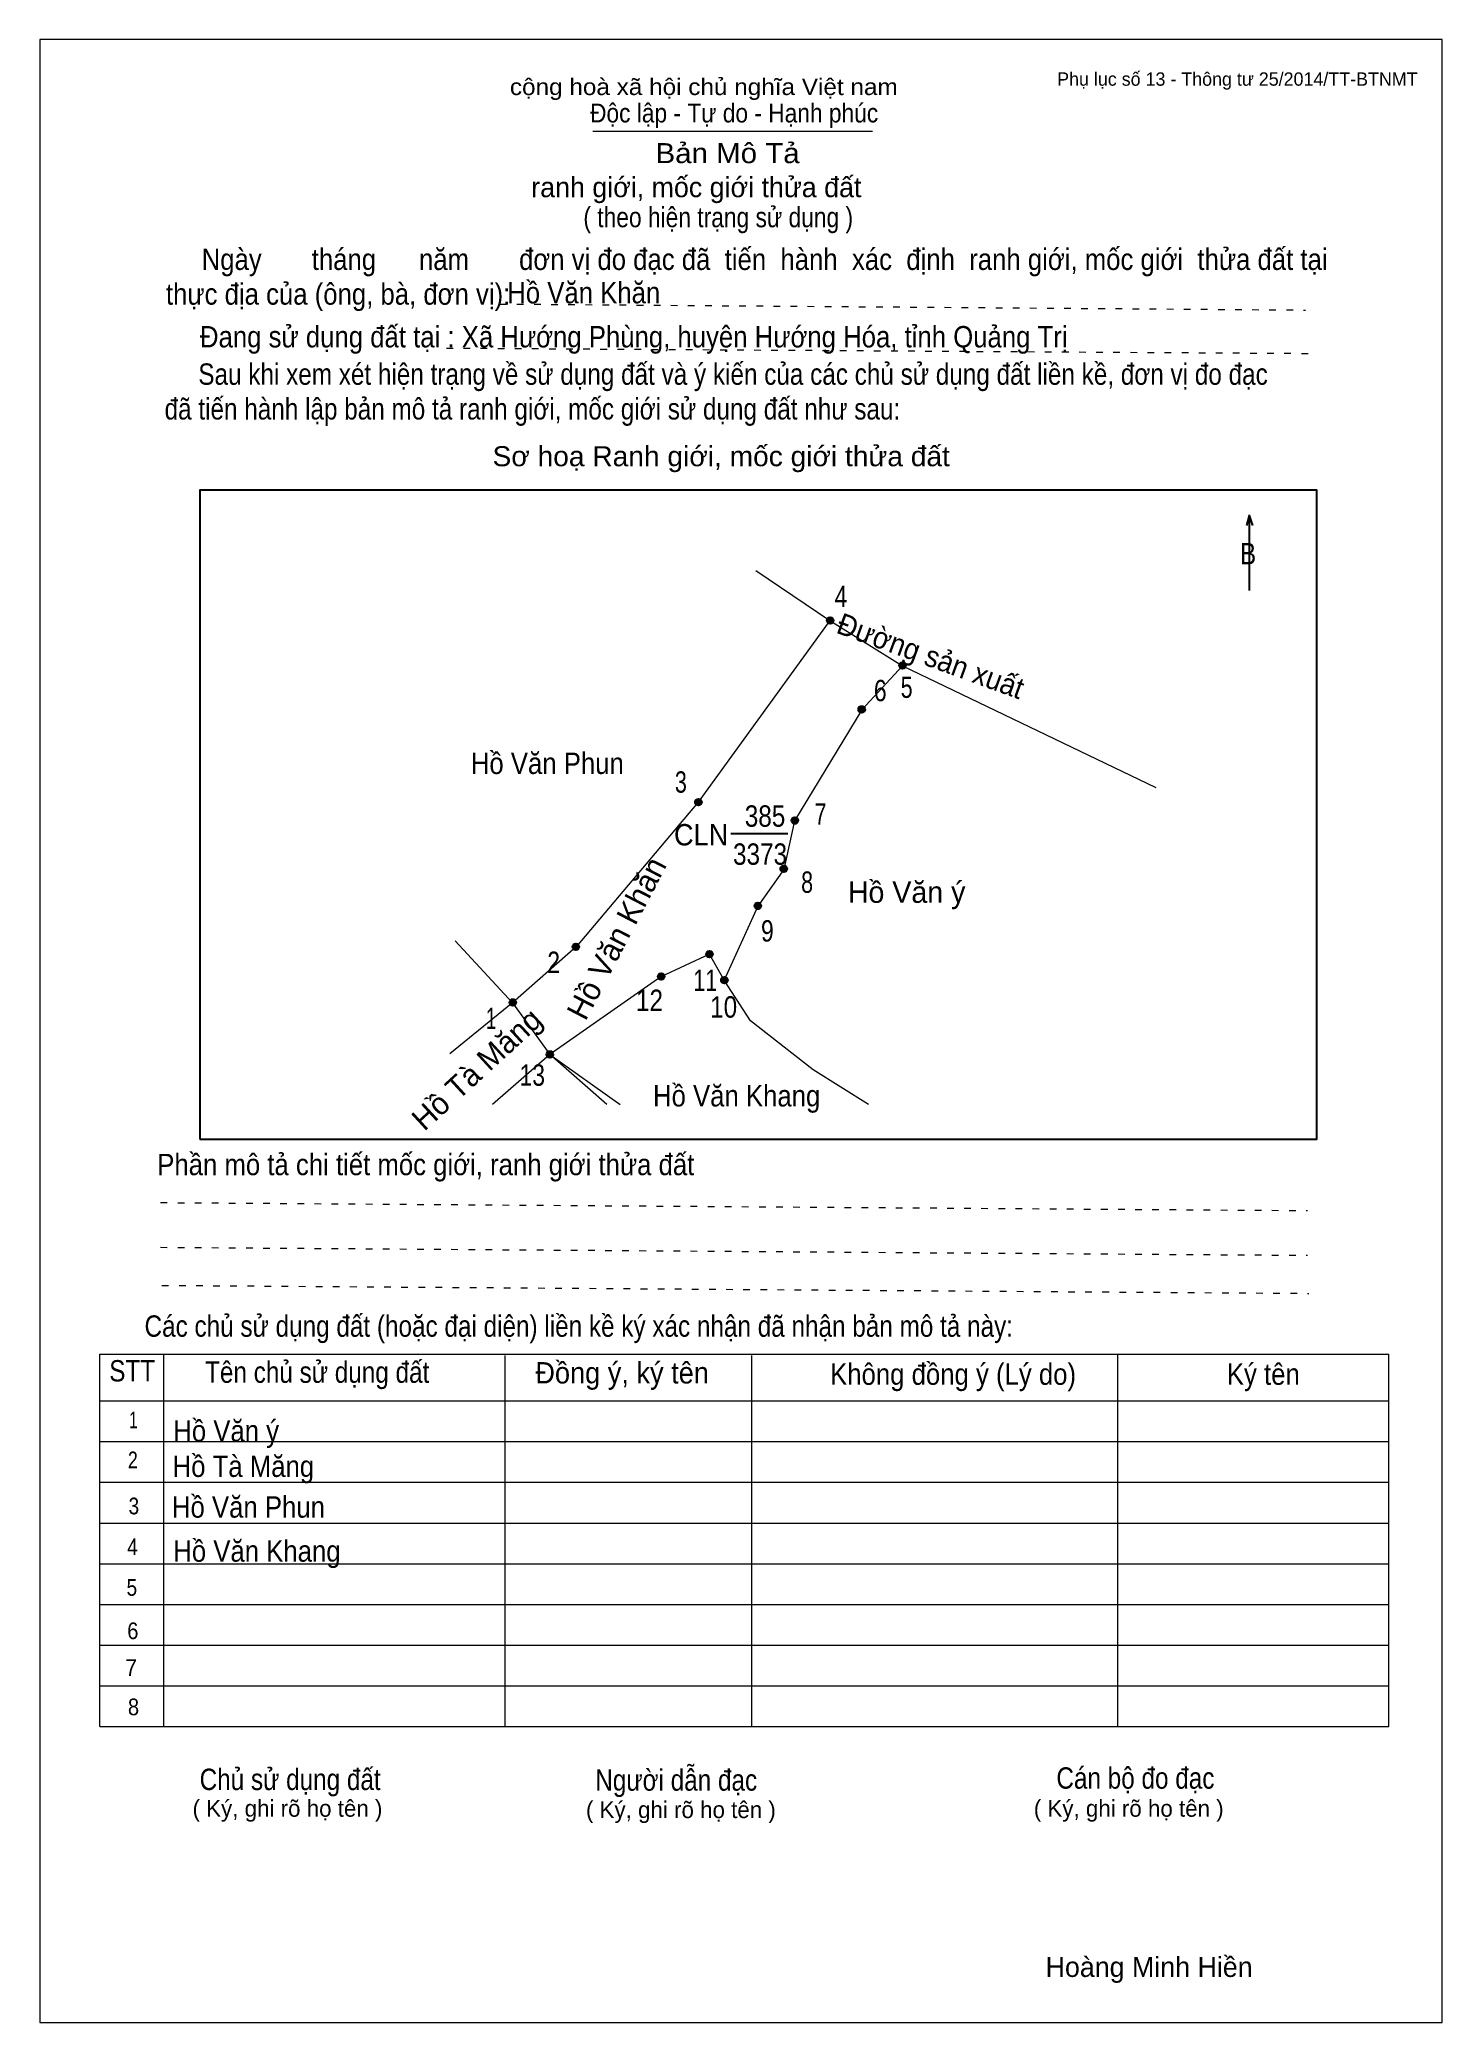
# Model space of a CAD drawing. Header units: centimetres. Extents: x 0 to 21, y 0 to 29.7.
import ezdxf
from ezdxf.enums import TextEntityAlignment as Align

# ---------------------------------------------------------------- set-up
doc = ezdxf.new("R2010")
doc.units = ezdxf.units.CM
doc.header["$LTSCALE"] = 0.13
doc.linetypes.add('DOTTED', pattern=[1.5, 0.3, -1.2])
for name, color, linetype, lineweight in [('1', 7, 'Continuous', 13), ('32', 7, 'Continuous', 25), ('33', 7, 'Continuous', 25), ('61', 7, 'Continuous', 13), ('62', 7, 'Continuous', 13)]:
    doc.layers.add(name, color=color, linetype=linetype, lineweight=lineweight)
for name, color, linetype in [('34', 7, 'Continuous'), ('45', 7, 'Continuous'), ('63', 7, 'Continuous')]:
    doc.layers.add(name, color=color, linetype=linetype)

msp = doc.modelspace()

# ---------------------------------------------------------------- hatches: boundary and pattern name
at = {"layer": '32'}
for points in [[(11.886, 21.0003, 1), (11.786, 21.0003, 1)], [(12.9669, 20.3251, 1), (12.8669, 20.3251, 1)], [(12.3567, 19.6683, 1), (12.2567, 19.6683, 1)], [(9.9116, 18.279, 1), (9.8116, 18.279, 1)], [(11.3564, 18.0012, 1), (11.2564, 18.0012, 1)], [(11.1897, 17.2788, 1), (11.0897, 17.2788, 1)], [(10.8007, 16.7231, 1), (10.7007, 16.7231, 1)], [(8.0778, 16.1118, 1), (7.9778, 16.1118, 1)], [(10.0783, 16.0007, 1), (9.9783, 16.0007, 1)], [(9.3559, 15.6672, 1), (9.2559, 15.6672, 1)], [(10.3006, 15.6117, 1), (10.2006, 15.6117, 1)], [(7.1331, 15.2783, 1), (7.0331, 15.2783, 1)], [(7.6888, 14.5003, 1), (7.5888, 14.5003, 1)]]:
    msp.add_hatch(color=256, dxfattribs=at).paths.add_polyline_path(points)

# ---------------------------------------------------------------- linework, layer by layer
at = {"layer": '1'}
msp.add_lwpolyline([(21, 0), (21, 29.7), (0, 29.7), (0, 0)], close=True, dxfattribs=at)
at = {"layer": '32'}
for centre in [(11.836, 21.0003), (12.9169, 20.3251), (12.3067, 19.6683), (9.8616, 18.279), (11.3064, 18.0012), (11.1397, 17.2788), (10.7507, 16.7231), (8.0278, 16.1118), (10.0283, 16.0007), (9.3059, 15.6672), (10.2506, 15.6117), (7.0831, 15.2783), (7.6388, 14.5003)]:
    msp.add_circle(centre, 0.05, dxfattribs=at)
at = {"layer": '33'}
msp.add_line((10.35, 17.81), (11.2, 17.81), dxfattribs=at)
at = {"layer": '61'}
for p, q in [((10.72, 21.75), (11.83, 21)), ((11.83, 21), (12.92, 20.32)), ((12.92, 20.32), (16.71, 18.5)), ((6.22, 16.2), (7.08, 15.27)), ((7.08, 15.27), (6.14, 14.51)), ((7.64, 14.5), (8.69, 13.75)), ((8.49, 13.75), (7.64, 14.5))]:
    msp.add_line(p, q, dxfattribs=at)
for points in [[(11.83, 21), (9.86, 18.28), (8.03, 16.11), (7.08, 15.27)], [(12.92, 20.32), (12.31, 19.66), (11.3, 18), (11.14, 17.27), (10.75, 16.72), (10.25, 15.61)], [(10.25, 15.61), (10.03, 16), (9.3, 15.66), (7.64, 14.5)], [(12.41, 13.75), (11.58, 14.27), (10.64, 15), (10.25, 15.61)], [(7.08, 15.27), (7.64, 14.5), (6.78, 13.75)]]:
    msp.add_lwpolyline(points, dxfattribs=at)
at = {"layer": '62'}
for p, q in [((8.28, 28.33), (12.47, 28.33)), ((0.9, 10.01), (20.2, 10.01)), ((0.9, 4.43), (0.9, 10.01)), ((1.86, 4.43), (1.86, 10.01)), ((6.97, 4.43), (6.97, 9.99)), ((10.66, 4.43), (10.66, 9.99)), ((16.14, 4.43), (16.14, 10.01)), ((20.2, 4.43), (20.2, 10.01)), ((0.9, 9.31), (20.2, 9.31)), ((0.9, 8.7), (20.2, 8.7)), ((0.9, 8.09), (20.2, 8.09)), ((0.9, 7.48), (20.2, 7.48)), ((0.9, 6.87), (20.2, 6.87)), ((0.9, 6.26), (20.2, 6.26)), ((0.9, 5.65), (20.2, 5.65)), ((0.9, 5.04), (20.2, 5.04)), ((0.9, 4.43), (20.2, 4.43))]:
    msp.add_line(p, q, dxfattribs=at)
at = {"layer": '62', "linetype": 'DOTTED'}
for p, q in [((6.89, 25.74), (18.95, 25.65)), ((6.09, 25.08), (19.04, 25)), ((1.81, 12.28), (18.98, 12.16)), ((1.81, 11.61), (18.98, 11.49)), ((1.83, 11.04), (19, 10.92))]:
    msp.add_line(p, q, dxfattribs=at)
at = {"layer": '62', "lineweight": 25}
for p, q in [((18.11, 22.58), (18.11, 21.45)), ((18.11, 22.57), (18.07, 22.42)), ((18.11, 22.57), (18.16, 22.42))]:
    msp.add_line(p, q, dxfattribs=at)
msp.add_lwpolyline([(2.4, 13.23), (19.12, 13.23), (19.12, 22.95), (2.4, 22.95)], close=True, dxfattribs=at)

# ---------------------------------------------------------------- texts
at = {"layer": '32'}
for s, width, p in [('4', 0.8, (11.995, 21.2)), ('6', 0.8, (12.585, 19.79)), ('5', 0.75, (12.98, 19.84)), ('3', 0.75, (9.6, 18.42)), ('7', 0.75, (11.69, 17.94)), ('8', 0.75, (11.49, 16.92)), ('9', 0.8, (10.895, 16.19)), ('2', 0.8, (7.695, 15.72)), ('11', 0.75, (9.965, 15.45)), ('12', 0.85, (9.13, 15.15)), ('1', 0.65, (6.76, 14.88)), ('10', 0.85, (10.24, 15.05)), ('13', 0.8, (7.375, 14.03))]:
    msp.add_text(s, height=0.32, dxfattribs=dict(at, width=width)).set_placement(p, align=Align.CENTER)
at = {"layer": '33', "width": 0.95}
msp.add_text('Đường sản xuất', height=0.3197, rotation=340, dxfattribs=at).set_placement((13.2853, 20.3185), align=Align.CENTER)
at = {"layer": '33'}
for s, width, p in [('Hồ Văn Phun', 0.9, (7.6, 18.7)), ('385', 0.85, (10.86, 17.91)), ('3373', 0.85, (10.785, 17.34)), ('Hồ Văn Khang', 0.9, (10.435, 13.72))]:
    msp.add_text(s, height=0.32, dxfattribs=dict(at, width=width)).set_placement(p, align=Align.CENTER)
at = {"layer": '33', "width": 0.95}
msp.add_text('CLN', height=0.32, dxfattribs=at).set_placement((10.31, 17.63), align=Align.RIGHT)
at = {"layer": '33'}
msp.add_text('Hồ Văn ý', height=0.32, dxfattribs=at).set_placement((12.98, 16.77), align=Align.CENTER)
at = {"layer": '34', "width": 0.9}
for s, p in [('Hồ Văn Khăn', (7, 25.75)), ('Hồ Văn ý', (2, 8.7)), ('Hồ Tà Măng', (1.99, 8.17)), ('Hồ Văn Phun', (1.98, 7.56)), ('Hồ Văn Khang', (2, 6.9))]:
    msp.add_text(s, height=0.32, dxfattribs=at).set_placement(p)
at = {"layer": '45'}
for s, height, rotation, p in [('Hồ Văn Khăn', 0.3334, 62.526, (8.7844, 16.1631)), ('Hồ Tà Măng', 0.33, 42.526, (6.6535, 14.1578))]:
    msp.add_text(s, height=height, rotation=rotation, dxfattribs=at).set_placement(p, align=Align.CENTER)
at = {"layer": '62'}
for s, height, width, p in [('cộng hoà xã hội chủ nghĩa Việt nam', 0.2474, 1.1, (7.04, 28.87)), ('Độc lập - Tự do - Hạnh phúc', 0.2828, 0.9, (8.24, 28.46)), ('Bản Mô Tả', 0.3, 1.1, (9.22, 27.85)), ('( theo hiện trạng sử dụng )', 0.3, 0.85, (8.14, 26.89)), ('     Ngày       tháng      năm       đơn vị đo đạc đã  tiến  hành  xác  định  ranh giới, mốc giới  thửa đất tại ', 0.32, 0.9, (1.89, 26.25)), ('thực địa của (ông, bà, đơn vị): ', 0.32, 0.9, (1.89, 25.73)), ('Đang sử dụng đất tại : Xã Hướng Phùng, huyện Hướng Hóa, tỉnh Quảng Trị', 0.32, 0.9, (2.4, 25.09)), ('     Sau khi xem xét hiện trạng về sử dụng đất và ý kiến của các chủ sử dụng đất liền kề, đơn vị đo đạc ', 0.32, 0.85, (1.87, 24.53)), ('đã tiến hành lập bản mô tả ranh giới, mốc giới sử dụng đất như sau:', 0.32, 0.85, (1.87, 24.01)), ('Sơ hoạ Ranh giới, mốc giới thửa đất', 0.3, 1.05, (6.78, 23.31)), ('B', 0.32, 0.85, (17.97, 21.84)), ('Phần mô tả chi tiết mốc giới, ranh giới thửa đất ', 0.32, 0.9, (1.76, 12.69)), ('Các chủ sử dụng đất (hoặc đại diện) liền kề ký xác nhận đã nhận bản mô tả này:', 0.32, 0.85, (1.57, 10.27))]:
    msp.add_text(s, height=height, dxfattribs=dict(at, width=width)).set_placement(p)
msp.add_text('ranh giới, mốc giới thửa đất', height=0.3, dxfattribs=at).set_placement((7.36, 27.34))
for s, height, width, p in [('STT', 0.32, 0.85, (1.385, 9.6)), ('Tên chủ sử dụng đất', 0.32, 0.85, (4.155, 9.58)), ('Đồng ý, ký tên', 0.32, 0.95, (8.72, 9.57)), ('Không đồng ý (Lý do)', 0.32, 0.9, (13.675, 9.55)), ('Ký tên', 0.32, 0.9, (18.32, 9.55)), ('1', 0.25, 0.7, (1.405, 8.9)), ('2', 0.25, 0.8, (1.395, 8.3)), ('3', 0.25, 0.85, (1.41, 7.61)), ('4', 0.25, 0.85, (1.39, 7)), ('5', 0.25, 0.85, (1.38, 6.39)), ('6', 0.25, 0.9, (1.395, 5.74)), ('7', 0.25, 0.95, (1.37, 5.19)), ('8', 0.25, 0.9, (1.405, 4.6)), ('Người dẫn đạc', 0.32, 0.85, (9.53, 3.47)), ('Chủ sử dụng đất', 0.32, 0.85, (3.75, 3.48)), ('Cán bộ đo đạc', 0.32, 0.85, (16.405, 3.5))]:
    msp.add_text(s, height=height, dxfattribs=dict(at, width=width)).set_placement(p, align=Align.CENTER)
for p in [(3.71, 3.08), (9.6, 3.06), (16.305, 3.08)]:
    msp.add_text('( Ký, ghi rõ họ tên )', height=0.25, dxfattribs=at).set_placement(p, align=Align.CENTER)
at = {"layer": '63'}
msp.add_text('Phụ lục số 13 - Thông tư 25/2014/TT-BTNMT', height=0.2, dxfattribs=at).set_placement((20.63, 29.01), align=Align.RIGHT)
msp.add_text('Hoàng Minh Hiền', height=0.3, dxfattribs=at).set_placement((16.61, 0.68), align=Align.CENTER)

doc.saveas('drawing.dxf')
